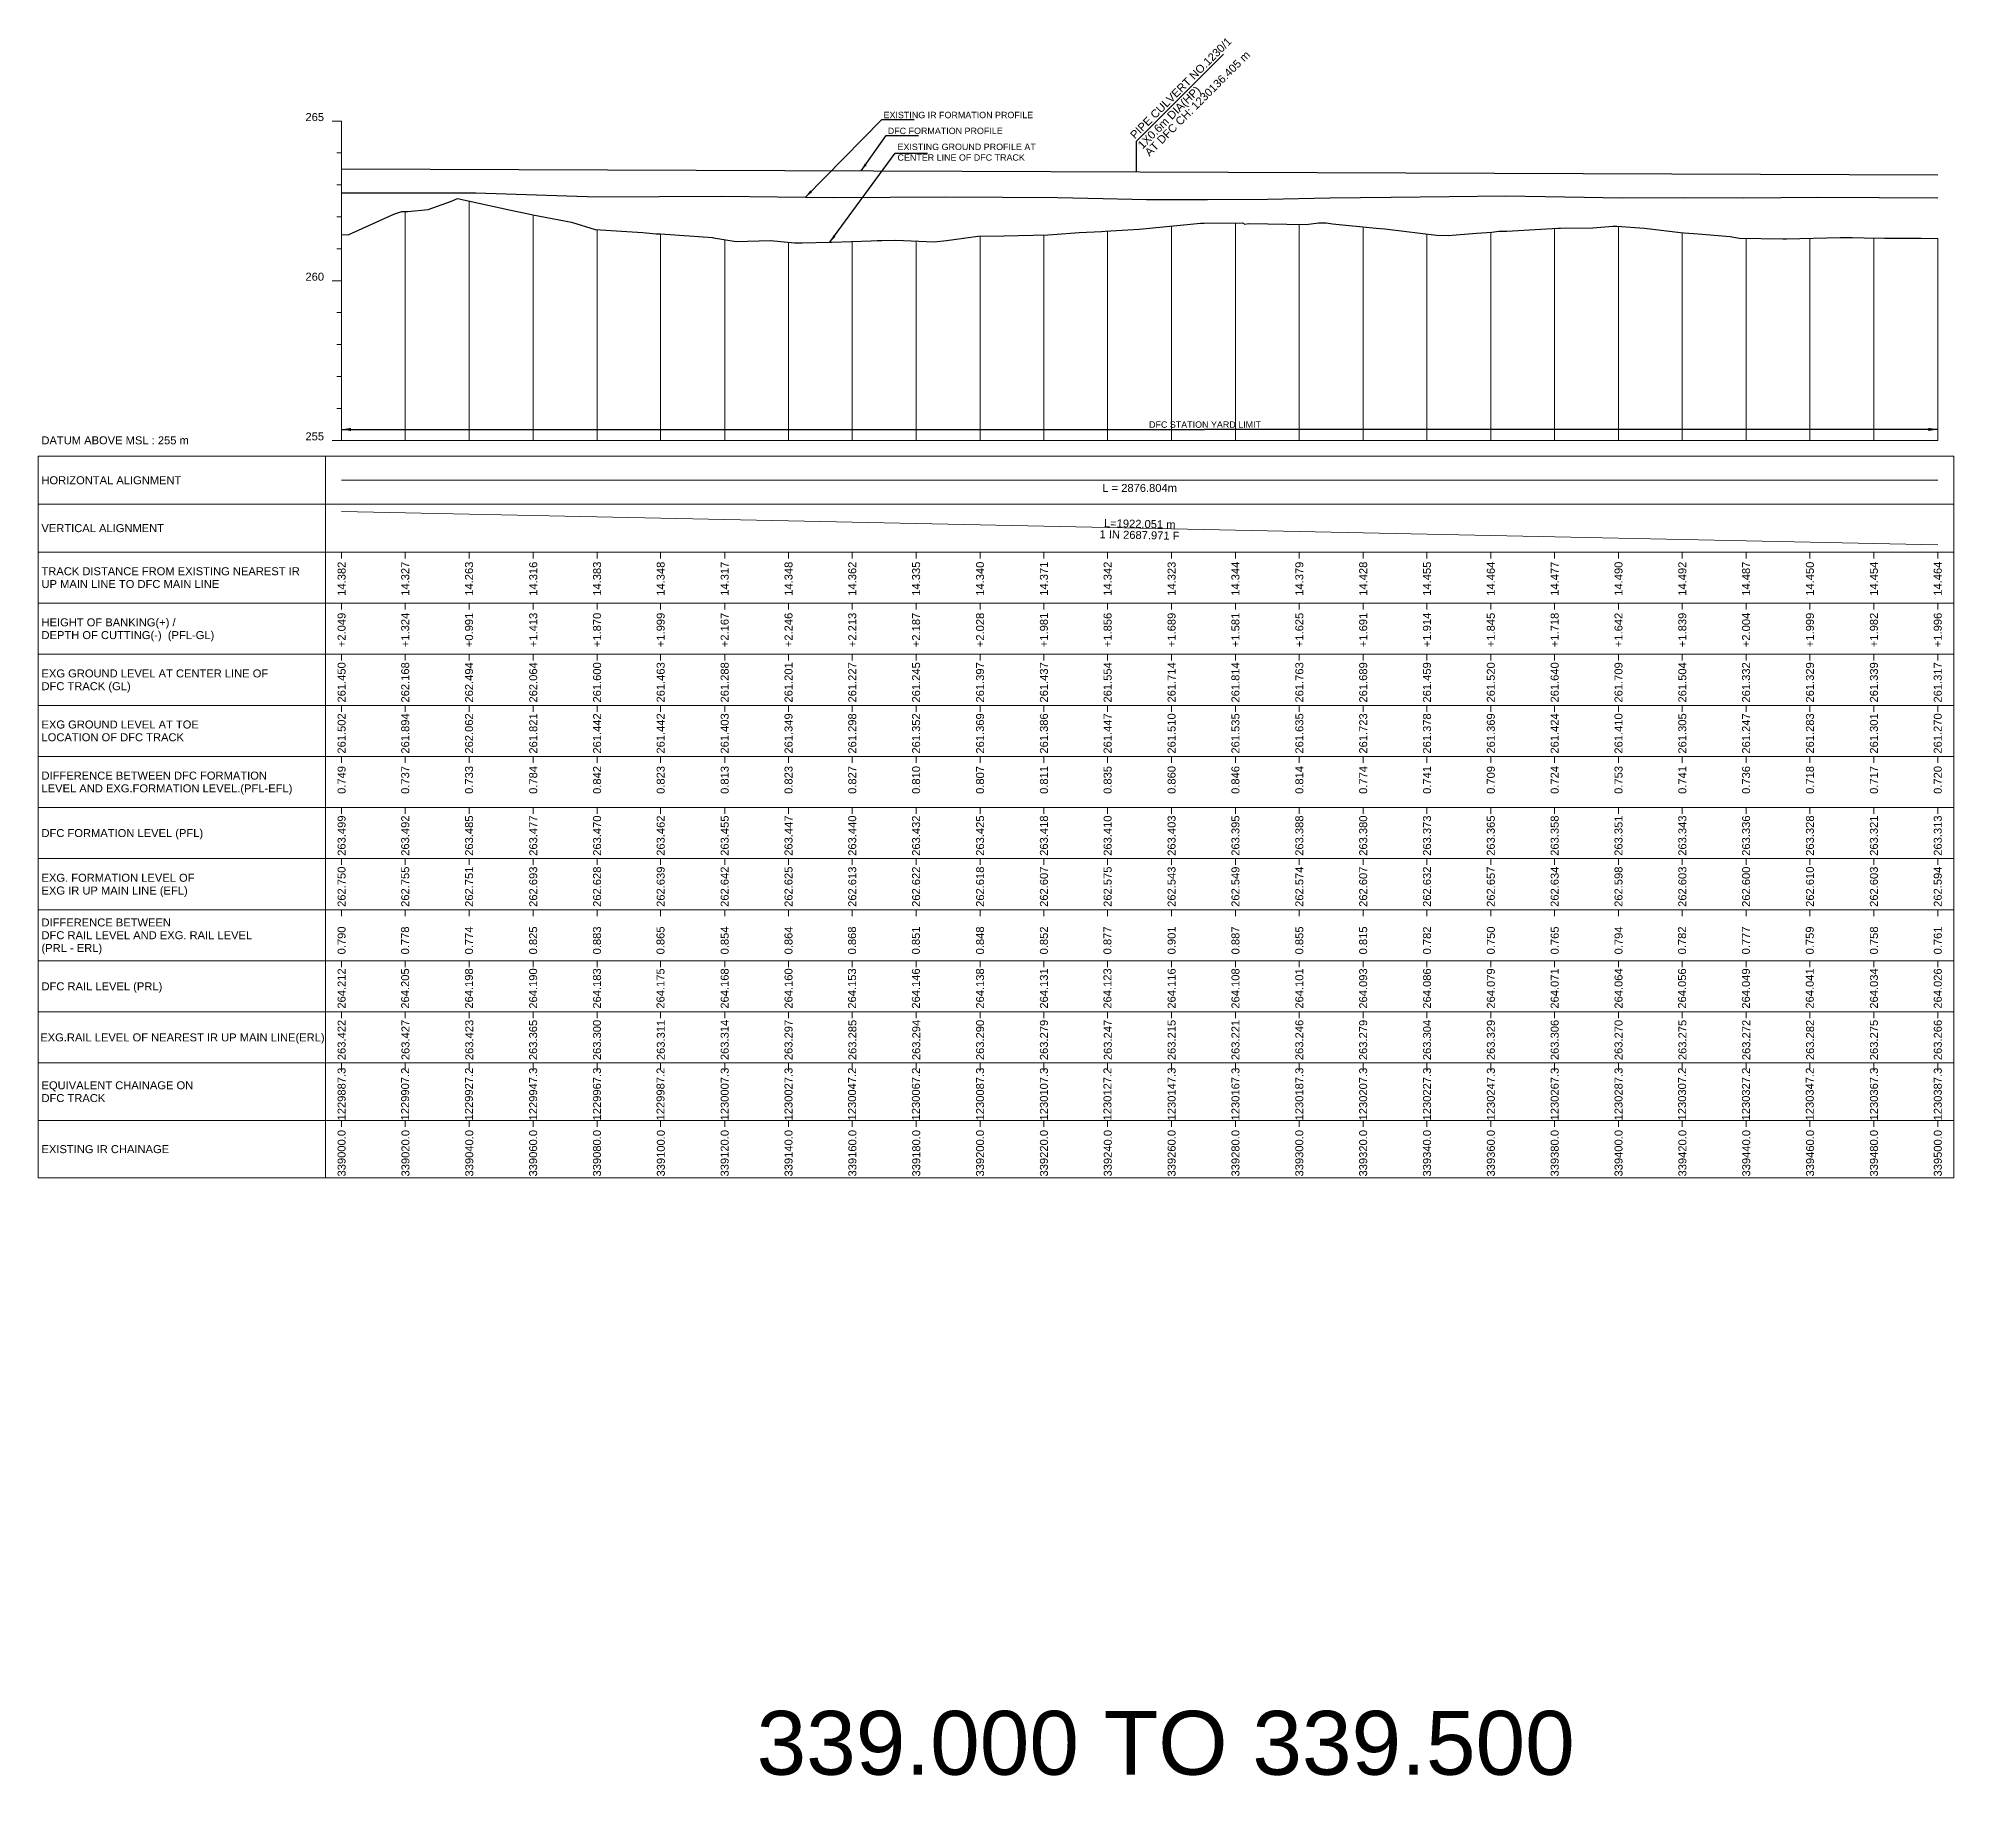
# Model space of a CAD drawing. Header units: metres. Extents: x 30905 to 43495, y -2428 to -1873.
# Drawn here: x 39905 to 40505, y -2428 to -1874 of the extents above; entities that cross this region are included whole.
import ezdxf
from ezdxf.enums import TextEntityAlignment as Align

# ---------------------------------------------------------------- set-up
doc = ezdxf.new("R2010")
doc.units = ezdxf.units.M
doc.header["$MEASUREMENT"] = 0
for name, color, linetype, lineweight in [('LS CUT FILL', 10, 'Continuous', 0), ('LS DATUM', 7, 'Continuous', 0), ('LS DATUM X', 7, 'Continuous', 0), ('LS DATUM Y', 7, 'Continuous', 0), ('LS DIFF. EXG.RL & PRO. RL', 10, 'Continuous', 0), ('LS DIFF. PFL & EFL', 10, 'Continuous', 0), ('LS EXG FL', 7, 'Continuous', 0), ('LS EXG GL', 7, 'Continuous', 0), ('LS EXG GL AT PRO TOE', 7, 'Continuous', 0), ('LS EXG IR CH', 7, 'Continuous', 0), ('LS EXG RL', 7, 'Continuous', 0), ('LS EXG. FL', 7, 'Continuous', 0), ('LS EXG. GL', 7, 'Continuous', 0), ('LS EXG. GL AT PRO. TOE', 7, 'Continuous', 0), ('LS EXG. IR CH', 7, 'Continuous', 0), ('LS EXG. RL', 7, 'Continuous', 0), ('LS FRAME', 7, 'Continuous', 0), ('LS HORIZONTAL ALIGNMENT', 10, 'Continuous', 0), ('LS PFL-EFL', 10, 'Continuous', 0), ('LS PRL-ERL', 10, 'Continuous', 0), ('LS PRO FL', 10, 'Continuous', 0), ('LS PRO. CUT & FILL', 10, 'Continuous', 0), ('LS PRO. DFCC CH', 10, 'Continuous', 0), ('LS PRO. FL', 10, 'Continuous', 0), ('LS PRO. RL', 10, 'Continuous', 0), ('LS PROFILE EXG FL', 7, 'Continuous', 25), ('LS PROFILE EXG GL', 7, 'Continuous', 30), ('LS PROFILE PRO FL', 1, 'Continuous', 30), ('LS TICKS', 7, 'Continuous', 0), ('LS TRACK CENTER', 10, 'Continuous', 0), ("LS TRACK CENTER's", 10, 'Continuous', 0), ('LS VERTICAL ALIGNMENT', 10, 'Continuous', 0), ('Profile Grid', 7, 'Continuous', 0)]:
    doc.layers.add(name, color=color, linetype=linetype, lineweight=lineweight)
for name, color, linetype in [('LS DRAIN CULVERT', 10, 'Continuous'), ('ref text', 3, 'Continuous'), ('STATION YARD LIMIT IN LS', 7, 'Continuous')]:
    doc.layers.add(name, color=color, linetype=linetype)
doc.styles.get("Standard").update_dxf_attribs({"font": 'arial.ttf'})
doc.styles.add('Style-Arial', font='arial.ttf')
doc.styles.add('StyleArial', font='arial.ttf')
doc.dimstyles.get("Standard").update_dxf_attribs({"dimtxt": 5, "dimasz": 0.18, "dimexe": 0.18, "dimexo": 0.0625, "dimgap": 0.09, "dimtad": 0, "dimtih": 1, "dimtoh": 1, "dimdec": 4, "dimzin": 0, "dimdsep": 46, "dimtxsty": 'Standard', "dimcen": 0.09, "dimadec": 0, "dimazin": 0, "dimtfac": 1, "dimtdec": 4, "dimtofl": 0, "dimtmove": 0, "dimatfit": 3, "dimfxl": 1, "dimtolj": 1, "dimtzin": 0, "dimarcsym": 0})

msp = doc.modelspace()

# ---------------------------------------------------------------- linework, layer by layer
at = {"layer": 'LS DATUM X', "color": 7, "linetype": 'Continuous', "lineweight": 0}
msp.add_line((40000, -2000), (40499.99, -2000), dxfattribs=at)
at = {"layer": 'LS DATUM Y', "color": 7, "linetype": 'Continuous', "lineweight": 0}
for p, q in [((39997, -1900), (40000, -1900)), ((39997, -1900), (40000, -1900)), ((40000, -2000), (40000, -1900)), ((39998.5, -1910), (40000, -1910)), ((39998.5, -1920), (40000, -1920)), ((39998.5, -1930), (40000, -1930)), ((39998.5, -1940), (40000, -1940)), ((39997, -1950), (40000, -1950)), ((39998.5, -1960), (40000, -1960)), ((39998.5, -1970), (40000, -1970)), ((39998.5, -1980), (40000, -1980)), ((39998.5, -1990), (40000, -1990)), ((39997, -2000), (40000, -2000))]:
    msp.add_line(p, q, dxfattribs=at)
at = {"layer": 'LS DRAIN CULVERT'}
msp.add_lwpolyline([(40276.24, -1879.04), (40248.91, -1906.37), (40248.95, -1915.93)], dxfattribs=at)
at = {"layer": 'LS FRAME'}
for points in [[(39995, -2231), (39905, -2231), (39905, -2005)], [(39905, -2005), (39995, -2005)], [(39995, -2020), (39905, -2020)], [(39995, -2035), (39905, -2035)], [(39995, -2051), (39905, -2051)], [(39905, -2051), (39995, -2051)], [(39995, -2067), (39905, -2067)], [(39905, -2067), (39995, -2067)], [(39995, -2083), (39905, -2083)], [(39905, -2083), (39995, -2083)], [(39995, -2099), (39905, -2099)], [(39995, -2115), (39905, -2115)], [(39905, -2115), (39995, -2115)], [(39995, -2131), (39905, -2131)], [(39905, -2131), (39995, -2131)], [(39995, -2147), (39905, -2147)], [(39905, -2147), (39995, -2147)], [(39995, -2163), (39905, -2163)], [(39905, -2163), (39995, -2163)], [(39995, -2179), (39905, -2179)], [(39995, -2195), (39905, -2195)], [(39995, -2213), (39905, -2213)]]:
    msp.add_lwpolyline(points, dxfattribs=at)
at = {"layer": 'LS FRAME', "color": 7, "linetype": 'Continuous', "lineweight": 0, "flags": 128}
for points in [[(39995, -2020), (40504.99, -2020), (40504.99, -2005), (39995, -2005), (39995, -2020)], [(39995, -2035), (40504.99, -2035), (40504.99, -2020), (39995, -2020), (39995, -2035)], [(39995, -2051), (40504.99, -2051), (40504.99, -2035), (39995, -2035), (39995, -2051)], [(39995, -2067), (40504.99, -2067), (40504.99, -2051), (39995, -2051), (39995, -2067)], [(39995, -2083), (40504.99, -2083), (40504.99, -2067), (39995, -2067), (39995, -2083)], [(39995, -2099), (40504.99, -2099), (40504.99, -2083), (39995, -2083), (39995, -2099)], [(39995, -2115), (40504.99, -2115), (40504.99, -2099), (39995, -2099), (39995, -2115)], [(39995, -2131), (40504.99, -2131), (40504.99, -2115), (39995, -2115), (39995, -2131)], [(39995, -2147), (40504.99, -2147), (40504.99, -2131), (39995, -2131), (39995, -2147)], [(39995, -2163), (40504.99, -2163), (40504.99, -2147), (39995, -2147), (39995, -2163)], [(39995, -2179), (40504.99, -2179), (40504.99, -2163), (39995, -2163), (39995, -2179)], [(39995, -2195), (40504.99, -2195), (40504.99, -2179), (39995, -2179), (39995, -2195)], [(39995, -2213), (40504.99, -2213), (40504.99, -2195), (39995, -2195), (39995, -2213)], [(39995, -2231), (40504.99, -2231), (40504.99, -2213), (39995, -2213), (39995, -2231)]]:
    msp.add_lwpolyline(points, close=True, dxfattribs=at)
at = {"layer": 'LS FRAME', "color": 7, "linetype": 'Continuous', "lineweight": 0}
msp.add_3dface([(39995, -2099), (39915, -2099), (39915, -2099)], dxfattribs=at)
at = {"layer": 'LS HORIZONTAL ALIGNMENT', "lineweight": 0, "flags": 128}
msp.add_lwpolyline([(40000, -2012.5), (40499.99, -2012.5)], dxfattribs=at)
at = {"layer": 'LS PROFILE EXG FL'}
msp.add_lwpolyline([(40000, -1922.5), (40001.89, -1922.52), (40021.96, -1922.44), (40042.08, -1922.49), (40061.07, -1923.1), (40080.09, -1923.72), (40099.53, -1923.61), (40118.94, -1923.57), (40136.58, -1923.71), (40154.06, -1923.91), (40171.79, -1923.79), (40189.16, -1923.76), (40207.13, -1923.86), (40224.3, -1923.95), (40238.58, -1924.21), (40252.16, -1924.59), (40271.21, -1924.53), (40290.09, -1924.47), (40309.52, -1924.06), (40328.79, -1923.82), (40346.93, -1923.59), (40364.55, -1923.37), (40383.13, -1923.71), (40401.23, -1924.04), (40420.37, -1923.97), (40439.01, -1924), (40450.85, -1923.94), (40462.46, -1923.88), (40481.6, -1923.97), (40500, -1924.06)], dxfattribs=at)
at = {"layer": 'LS PROFILE EXG GL', "flags": 128}
msp.add_lwpolyline([(40000, -1935.5), (40002.07, -1935.62), (40016.41, -1929.21), (40018.88, -1928.28), (40020.74, -1928.35), (40027.14, -1927.68), (40027.14, -1927.68), (40034.46, -1925.07), (40036.29, -1924.25), (40053.02, -1927.95), (40058.6, -1929.06), (40059.94, -1929.34), (40072.03, -1931.67), (40079.43, -1933.96), (40094.33, -1934.9), (40098.56, -1935.35), (40099.93, -1935.37), (40116.34, -1936.52), (40116.44, -1936.53), (40116.54, -1936.53), (40123.63, -1937.74), (40134.36, -1937.42), (40141.86, -1938.18), (40144.32, -1938.14), (40152.94, -1937.97), (40153.52, -1937.95), (40165.84, -1937.53), (40167.79, -1937.45), (40169.2, -1937.4), (40173.59, -1937.27), (40185.67, -1937.81), (40189.51, -1937.41), (40199.43, -1936.04), (40207.49, -1935.94), (40221.26, -1935.6), (40222.78, -1935.51), (40231, -1934.94), (40238.01, -1934.56), (40239.22, -1934.51), (40249.83, -1933.81), (40265.89, -1932.32), (40269, -1932), (40270.21, -1931.99), (40282.26, -1931.83), (40282.95, -1932.25), (40284.11, -1932.11), (40302.18, -1932.41), (40305.98, -1931.86), (40308.43, -1931.83), (40310.39, -1932.18), (40324.07, -1933.51), (40326.82, -1933.75), (40326.82, -1933.75), (40327.63, -1933.9), (40343, -1935.78), (40346.64, -1935.82), (40355.51, -1935.1), (40360.34, -1934.78), (40362.48, -1934.52), (40365.03, -1934.47), (40381.02, -1933.54), (40381.84, -1933.53), (40391.99, -1933.41), (40391.99, -1933.41), (40398.26, -1932.96), (40399.47, -1932.87), (40408.18, -1933.54), (40419.39, -1934.94), (40420.58, -1934.98), (40424.96, -1935.37), (40434.99, -1936.14), (40437.78, -1936.63), (40451.5, -1936.91), (40451.94, -1936.91), (40452.64, -1936.91), (40469.45, -1936.46), (40473.26, -1936.45), (40476.98, -1936.54), (40483.3, -1936.7), (40494.76, -1936.64), (40499.99, -1936.83)], dxfattribs=at)
at = {"layer": 'LS PROFILE PRO FL'}
msp.add_line((40000, -1915.01), (40499.99, -1916.87), dxfattribs=at)
at = {"layer": 'LS TICKS', "color": 7, "linetype": 'Continuous', "lineweight": 0, "flags": 128}
for points in [[(40000, -2037), (40000, -2035)], [(40019.93, -2037), (40019.93, -2035)], [(40039.93, -2037), (40039.93, -2035)], [(40060.03, -2037), (40060.03, -2035)], [(40080.03, -2037), (40080.03, -2035)], [(40099.95, -2037), (40099.95, -2035)], [(40120, -2037), (40120, -2035)], [(40140, -2037), (40140, -2035)], [(40159.96, -2037), (40159.96, -2035)], [(40179.96, -2037), (40179.96, -2035)], [(40200, -2037), (40200, -2035)], [(40220, -2037), (40220, -2035)], [(40239.95, -2037), (40239.95, -2035)], [(40259.99, -2037), (40259.99, -2035)], [(40279.99, -2037), (40279.99, -2035)], [(40300.01, -2037), (40300.01, -2035)], [(40320.01, -2037), (40320.01, -2035)], [(40339.99, -2037), (40339.99, -2035)], [(40359.99, -2037), (40359.99, -2035)], [(40379.99, -2037), (40379.99, -2035)], [(40399.99, -2037), (40399.99, -2035)], [(40419.98, -2037), (40419.98, -2035)], [(40439.95, -2037), (40439.95, -2035)], [(40459.95, -2037), (40459.95, -2035)], [(40479.99, -2037), (40479.99, -2035)], [(40499.99, -2037), (40499.99, -2035)], [(40000, -2053), (40000, -2051)], [(40019.93, -2053), (40019.93, -2051)], [(40039.93, -2053), (40039.93, -2051)], [(40060.03, -2053), (40060.03, -2051)], [(40080.03, -2053), (40080.03, -2051)], [(40099.95, -2053), (40099.95, -2051)], [(40120, -2053), (40120, -2051)], [(40140, -2053), (40140, -2051)], [(40159.96, -2053), (40159.96, -2051)], [(40179.96, -2053), (40179.96, -2051)], [(40200, -2053), (40200, -2051)], [(40220, -2053), (40220, -2051)], [(40239.95, -2053), (40239.95, -2051)], [(40259.99, -2053), (40259.99, -2051)], [(40279.99, -2053), (40279.99, -2051)], [(40300.01, -2053), (40300.01, -2051)], [(40320.01, -2053), (40320.01, -2051)], [(40339.99, -2053), (40339.99, -2051)], [(40359.99, -2053), (40359.99, -2051)], [(40379.99, -2053), (40379.99, -2051)], [(40399.99, -2053), (40399.99, -2051)], [(40419.98, -2053), (40419.98, -2051)], [(40439.95, -2053), (40439.95, -2051)], [(40459.95, -2053), (40459.95, -2051)], [(40479.99, -2053), (40479.99, -2051)], [(40499.99, -2053), (40499.99, -2051)], [(40000, -2069), (40000, -2067)], [(40019.93, -2069), (40019.93, -2067)], [(40039.93, -2069), (40039.93, -2067)], [(40060.03, -2069), (40060.03, -2067)], [(40080.03, -2069), (40080.03, -2067)], [(40099.95, -2069), (40099.95, -2067)], [(40120, -2069), (40120, -2067)], [(40140, -2069), (40140, -2067)], [(40159.96, -2069), (40159.96, -2067)], [(40179.96, -2069), (40179.96, -2067)], [(40200, -2069), (40200, -2067)], [(40220, -2069), (40220, -2067)], [(40239.95, -2069), (40239.95, -2067)], [(40259.99, -2069), (40259.99, -2067)], [(40279.99, -2069), (40279.99, -2067)], [(40300.01, -2069), (40300.01, -2067)], [(40320.01, -2069), (40320.01, -2067)], [(40339.99, -2069), (40339.99, -2067)], [(40359.99, -2069), (40359.99, -2067)], [(40379.99, -2069), (40379.99, -2067)], [(40399.99, -2069), (40399.99, -2067)], [(40419.98, -2069), (40419.98, -2067)], [(40439.95, -2069), (40439.95, -2067)], [(40459.95, -2069), (40459.95, -2067)], [(40479.99, -2069), (40479.99, -2067)], [(40499.99, -2069), (40499.99, -2067)], [(40000, -2085), (40000, -2083)], [(40019.93, -2085), (40019.93, -2083)], [(40039.93, -2085), (40039.93, -2083)], [(40060.03, -2085), (40060.03, -2083)], [(40080.03, -2085), (40080.03, -2083)], [(40099.95, -2085), (40099.95, -2083)], [(40120, -2085), (40120, -2083)], [(40140, -2085), (40140, -2083)], [(40159.96, -2085), (40159.96, -2083)], [(40179.96, -2085), (40179.96, -2083)], [(40200, -2085), (40200, -2083)], [(40220, -2085), (40220, -2083)], [(40239.95, -2085), (40239.95, -2083)], [(40259.99, -2085), (40259.99, -2083)], [(40279.99, -2085), (40279.99, -2083)], [(40300.01, -2085), (40300.01, -2083)], [(40320.01, -2085), (40320.01, -2083)], [(40339.99, -2085), (40339.99, -2083)], [(40359.99, -2085), (40359.99, -2083)], [(40379.99, -2085), (40379.99, -2083)], [(40399.99, -2085), (40399.99, -2083)], [(40419.98, -2085), (40419.98, -2083)], [(40439.95, -2085), (40439.95, -2083)], [(40459.95, -2085), (40459.95, -2083)], [(40479.99, -2085), (40479.99, -2083)], [(40499.99, -2085), (40499.99, -2083)], [(40000, -2101), (40000, -2099)], [(40019.93, -2101), (40019.93, -2099)], [(40039.93, -2101), (40039.93, -2099)], [(40060.03, -2101), (40060.03, -2099)], [(40080.03, -2101), (40080.03, -2099)], [(40099.95, -2101), (40099.95, -2099)], [(40120, -2101), (40120, -2099)], [(40140, -2101), (40140, -2099)], [(40159.96, -2101), (40159.96, -2099)], [(40179.96, -2101), (40179.96, -2099)], [(40200, -2101), (40200, -2099)], [(40220, -2101), (40220, -2099)], [(40239.95, -2101), (40239.95, -2099)], [(40259.99, -2101), (40259.99, -2099)], [(40279.99, -2101), (40279.99, -2099)], [(40300.01, -2101), (40300.01, -2099)], [(40320.01, -2101), (40320.01, -2099)], [(40339.99, -2101), (40339.99, -2099)], [(40359.99, -2101), (40359.99, -2099)], [(40379.99, -2101), (40379.99, -2099)], [(40399.99, -2101), (40399.99, -2099)], [(40419.98, -2101), (40419.98, -2099)], [(40439.95, -2101), (40439.95, -2099)], [(40459.95, -2101), (40459.95, -2099)], [(40479.99, -2101), (40479.99, -2099)], [(40499.99, -2101), (40499.99, -2099)], [(40000, -2117), (40000, -2115)], [(40019.93, -2117), (40019.93, -2115)], [(40039.93, -2117), (40039.93, -2115)], [(40060.03, -2117), (40060.03, -2115)], [(40080.03, -2117), (40080.03, -2115)], [(40099.95, -2117), (40099.95, -2115)], [(40120, -2117), (40120, -2115)], [(40140, -2117), (40140, -2115)], [(40159.96, -2117), (40159.96, -2115)], [(40179.96, -2117), (40179.96, -2115)], [(40200, -2117), (40200, -2115)], [(40220, -2117), (40220, -2115)], [(40239.95, -2117), (40239.95, -2115)], [(40259.99, -2117), (40259.99, -2115)], [(40279.99, -2117), (40279.99, -2115)], [(40300.01, -2117), (40300.01, -2115)], [(40320.01, -2117), (40320.01, -2115)], [(40339.99, -2117), (40339.99, -2115)], [(40359.99, -2117), (40359.99, -2115)], [(40379.99, -2117), (40379.99, -2115)], [(40399.99, -2117), (40399.99, -2115)], [(40419.98, -2117), (40419.98, -2115)], [(40439.95, -2117), (40439.95, -2115)], [(40459.95, -2117), (40459.95, -2115)], [(40479.99, -2117), (40479.99, -2115)], [(40499.99, -2117), (40499.99, -2115)], [(40000, -2133), (40000, -2131)], [(40019.93, -2133), (40019.93, -2131)], [(40039.93, -2133), (40039.93, -2131)], [(40060.03, -2133), (40060.03, -2131)], [(40080.03, -2133), (40080.03, -2131)], [(40099.95, -2133), (40099.95, -2131)], [(40120, -2133), (40120, -2131)], [(40140, -2133), (40140, -2131)], [(40159.96, -2133), (40159.96, -2131)], [(40179.96, -2133), (40179.96, -2131)], [(40200, -2133), (40200, -2131)], [(40220, -2133), (40220, -2131)], [(40239.95, -2133), (40239.95, -2131)], [(40259.99, -2133), (40259.99, -2131)], [(40279.99, -2133), (40279.99, -2131)], [(40300.01, -2133), (40300.01, -2131)], [(40320.01, -2133), (40320.01, -2131)], [(40339.99, -2133), (40339.99, -2131)], [(40359.99, -2133), (40359.99, -2131)], [(40379.99, -2133), (40379.99, -2131)], [(40399.99, -2133), (40399.99, -2131)], [(40419.98, -2133), (40419.98, -2131)], [(40439.95, -2133), (40439.95, -2131)], [(40459.95, -2133), (40459.95, -2131)], [(40479.99, -2133), (40479.99, -2131)], [(40499.99, -2133), (40499.99, -2131)], [(40000, -2149), (40000, -2147)], [(40019.93, -2149), (40019.93, -2147)], [(40039.93, -2149), (40039.93, -2147)], [(40060.03, -2149), (40060.03, -2147)], [(40080.03, -2149), (40080.03, -2147)], [(40099.95, -2149), (40099.95, -2147)], [(40120, -2149), (40120, -2147)], [(40140, -2149), (40140, -2147)], [(40159.96, -2149), (40159.96, -2147)], [(40179.96, -2149), (40179.96, -2147)], [(40200, -2149), (40200, -2147)], [(40220, -2149), (40220, -2147)], [(40239.95, -2149), (40239.95, -2147)], [(40259.99, -2149), (40259.99, -2147)], [(40279.99, -2149), (40279.99, -2147)], [(40300.01, -2149), (40300.01, -2147)], [(40320.01, -2149), (40320.01, -2147)], [(40339.99, -2149), (40339.99, -2147)], [(40359.99, -2149), (40359.99, -2147)], [(40379.99, -2149), (40379.99, -2147)], [(40399.99, -2149), (40399.99, -2147)], [(40419.98, -2149), (40419.98, -2147)], [(40439.95, -2149), (40439.95, -2147)], [(40459.95, -2149), (40459.95, -2147)], [(40479.99, -2149), (40479.99, -2147)], [(40499.99, -2149), (40499.99, -2147)], [(40000, -2165), (40000, -2163)], [(40019.93, -2165), (40019.93, -2163)], [(40039.93, -2165), (40039.93, -2163)], [(40060.03, -2165), (40060.03, -2163)], [(40080.03, -2165), (40080.03, -2163)], [(40099.95, -2165), (40099.95, -2163)], [(40120, -2165), (40120, -2163)], [(40140, -2165), (40140, -2163)], [(40159.96, -2165), (40159.96, -2163)], [(40179.96, -2165), (40179.96, -2163)], [(40200, -2165), (40200, -2163)], [(40220, -2165), (40220, -2163)], [(40239.95, -2165), (40239.95, -2163)], [(40259.99, -2165), (40259.99, -2163)], [(40279.99, -2165), (40279.99, -2163)], [(40300.01, -2165), (40300.01, -2163)], [(40320.01, -2165), (40320.01, -2163)], [(40339.99, -2165), (40339.99, -2163)], [(40359.99, -2165), (40359.99, -2163)], [(40379.99, -2165), (40379.99, -2163)], [(40399.99, -2165), (40399.99, -2163)], [(40419.98, -2165), (40419.98, -2163)], [(40439.95, -2165), (40439.95, -2163)], [(40459.95, -2165), (40459.95, -2163)], [(40479.99, -2165), (40479.99, -2163)], [(40499.99, -2165), (40499.99, -2163)], [(40000, -2181), (40000, -2179)], [(40019.93, -2181), (40019.93, -2179)], [(40039.93, -2181), (40039.93, -2179)], [(40060.03, -2181), (40060.03, -2179)], [(40080.03, -2181), (40080.03, -2179)], [(40099.95, -2181), (40099.95, -2179)], [(40120, -2181), (40120, -2179)], [(40140, -2181), (40140, -2179)], [(40159.96, -2181), (40159.96, -2179)], [(40179.96, -2181), (40179.96, -2179)], [(40200, -2181), (40200, -2179)], [(40220, -2181), (40220, -2179)], [(40239.95, -2181), (40239.95, -2179)], [(40259.99, -2181), (40259.99, -2179)], [(40279.99, -2181), (40279.99, -2179)], [(40300.01, -2181), (40300.01, -2179)], [(40320.01, -2181), (40320.01, -2179)], [(40339.99, -2181), (40339.99, -2179)], [(40359.99, -2181), (40359.99, -2179)], [(40379.99, -2181), (40379.99, -2179)], [(40399.99, -2181), (40399.99, -2179)], [(40419.98, -2181), (40419.98, -2179)], [(40439.95, -2181), (40439.95, -2179)], [(40459.95, -2181), (40459.95, -2179)], [(40479.99, -2181), (40479.99, -2179)], [(40499.99, -2181), (40499.99, -2179)], [(40000, -2197), (40000, -2195)], [(40019.93, -2197), (40019.93, -2195)], [(40039.93, -2197), (40039.93, -2195)], [(40060.03, -2197), (40060.03, -2195)], [(40080.03, -2197), (40080.03, -2195)], [(40099.95, -2197), (40099.95, -2195)], [(40120, -2197), (40120, -2195)], [(40140, -2197), (40140, -2195)], [(40159.96, -2197), (40159.96, -2195)], [(40179.96, -2197), (40179.96, -2195)], [(40200, -2197), (40200, -2195)], [(40220, -2197), (40220, -2195)], [(40239.95, -2197), (40239.95, -2195)], [(40259.99, -2197), (40259.99, -2195)], [(40279.99, -2197), (40279.99, -2195)], [(40300.01, -2197), (40300.01, -2195)], [(40320.01, -2197), (40320.01, -2195)], [(40339.99, -2197), (40339.99, -2195)], [(40359.99, -2197), (40359.99, -2195)], [(40379.99, -2197), (40379.99, -2195)], [(40399.99, -2197), (40399.99, -2195)], [(40419.98, -2197), (40419.98, -2195)], [(40439.95, -2197), (40439.95, -2195)], [(40459.95, -2197), (40459.95, -2195)], [(40479.99, -2197), (40479.99, -2195)], [(40499.99, -2197), (40499.99, -2195)], [(40000, -2215), (40000, -2213)], [(40019.93, -2215), (40019.93, -2213)], [(40039.93, -2215), (40039.93, -2213)], [(40060.03, -2215), (40060.03, -2213)], [(40080.03, -2215), (40080.03, -2213)], [(40099.95, -2215), (40099.95, -2213)], [(40120, -2215), (40120, -2213)], [(40140, -2215), (40140, -2213)], [(40159.96, -2215), (40159.96, -2213)], [(40179.96, -2215), (40179.96, -2213)], [(40200, -2215), (40200, -2213)], [(40220, -2215), (40220, -2213)], [(40239.95, -2215), (40239.95, -2213)], [(40259.99, -2215), (40259.99, -2213)], [(40279.99, -2215), (40279.99, -2213)], [(40300.01, -2215), (40300.01, -2213)], [(40320.01, -2215), (40320.01, -2213)], [(40339.99, -2215), (40339.99, -2213)], [(40359.99, -2215), (40359.99, -2213)], [(40379.99, -2215), (40379.99, -2213)], [(40399.99, -2215), (40399.99, -2213)], [(40419.98, -2215), (40419.98, -2213)], [(40439.95, -2215), (40439.95, -2213)], [(40459.95, -2215), (40459.95, -2213)], [(40479.99, -2215), (40479.99, -2213)], [(40499.99, -2215), (40499.99, -2213)]]:
    msp.add_lwpolyline(points, dxfattribs=at)
at = {"layer": 'LS VERTICAL ALIGNMENT', "linetype": 'Continuous', "lineweight": 0, "flags": 128}
msp.add_lwpolyline([(40000, -2022.25), (40499.99, -2032.75)], dxfattribs=at)
at = {"layer": 'Profile Grid', "linetype": 'Continuous', "lineweight": 0, "flags": 128}
for points in [[(40039.93, -2000), (40039.93, -1925.06)], [(40019.93, -2000), (40019.93, -1928.32)], [(40060.03, -2000), (40060.03, -1929.36)], [(40279.99, -2000), (40279.99, -1931.86)], [(40000, -2000), (40000, -1935.5)], [(40080.03, -2000), (40080.03, -1934)], [(40099.95, -2000), (40099.95, -1935.37)], [(40120, -2000), (40120, -1937.12)], [(40159.96, -2000), (40159.96, -1937.73)], [(40179.96, -2000), (40179.96, -1937.55)], [(40200, -2000), (40200, -1936.03)], [(40220, -2000), (40220, -1935.63)], [(40239.95, -2000), (40239.95, -1934.46)], [(40259.99, -2000), (40259.99, -1932.86)], [(40300.01, -2000), (40300.01, -1932.37)], [(40320.01, -2000), (40320.01, -1933.11)], [(40339.99, -2000), (40339.99, -1935.41)], [(40359.99, -2000), (40359.99, -1934.8)], [(40379.99, -2000), (40379.99, -1933.6)], [(40399.99, -2000), (40399.99, -1932.91)], [(40419.98, -2000), (40419.98, -1934.96)], [(40439.95, -2000), (40439.95, -1936.68)], [(40459.95, -2000), (40459.95, -1936.71)], [(40479.99, -2000), (40479.99, -1936.61)], [(40499.99, -2000), (40499.99, -1936.83)], [(40140, -2000), (40140, -1937.99)]]:
    msp.add_lwpolyline(points, dxfattribs=at)

# ---------------------------------------------------------------- texts
at = {"layer": 'LS CUT FILL', "lineweight": 0, "style": 'Style-Arial'}
for s, p in [('+2.049', (40000, -2054)), ('+1.324', (40019.93, -2054)), ('+0.991', (40039.93, -2054)), ('+1.413', (40060.03, -2054)), ('+1.870', (40080.03, -2054)), ('+1.999', (40099.95, -2054)), ('+2.167', (40120, -2054)), ('+2.246', (40140, -2054)), ('+2.213', (40159.96, -2054)), ('+2.187', (40179.96, -2054)), ('+2.028', (40200, -2054)), ('+1.981', (40220, -2054)), ('+1.856', (40239.95, -2054)), ('+1.689', (40259.99, -2054)), ('+1.581', (40279.99, -2054)), ('+1.625', (40300.01, -2054)), ('+1.691', (40320.01, -2054)), ('+1.914', (40339.99, -2054)), ('+1.845', (40359.99, -2054)), ('+1.718', (40379.99, -2054)), ('+1.642', (40399.99, -2054)), ('+1.839', (40419.98, -2054)), ('+2.004', (40439.95, -2054)), ('+1.999', (40459.95, -2054)), ('+1.982', (40479.99, -2054)), ('+1.996', (40499.99, -2054))]:
    msp.add_text(s, height=2.5, rotation=90, dxfattribs=at).set_placement(p, align=Align.MIDDLE_RIGHT)
at = {"layer": 'LS DATUM', "color": 7, "style": 'StyleArial'}
msp.add_text('DATUM ABOVE MSL : 255 m', height=2.5, rotation=0.00003, dxfattribs=at).set_placement((39905.97, -2000), align=Align.MIDDLE_LEFT)
at = {"layer": 'LS DATUM Y', "color": 7, "lineweight": 0, "style": 'Style-Arial'}
for s, p in [('265', (39994.5, -1900)), ('265', (39994.5, -1900)), ('260', (39994.5, -1950)), ('255', (39994.5, -2000))]:
    msp.add_text(s, height=2.5, dxfattribs=at).set_placement(p, align=Align.RIGHT)
at = {"layer": 'LS DIFF. EXG.RL & PRO. RL', "color": 10, "style": 'StyleArial'}
for s, p in [('DIFFERENCE BETWEEN ', (39906, -2151)), ('DFC RAIL LEVEL AND EXG. RAIL LEVEL ', (39906, -2155)), ('(PRL - ERL)', (39906, -2159))]:
    msp.add_text(s, height=2.5, rotation=0.00003, dxfattribs=at).set_placement(p, align=Align.MIDDLE_LEFT)
at = {"layer": 'LS DIFF. PFL & EFL', "color": 10, "style": 'StyleArial'}
for s, p in [('DIFFERENCE BETWEEN DFC FORMATION ', (39906, -2105)), ('LEVEL AND EXG.FORMATION LEVEL.(PFL-EFL)', (39906, -2109))]:
    msp.add_text(s, height=2.5, rotation=0.00003, dxfattribs=at).set_placement(p, align=Align.MIDDLE_LEFT)
at = {"layer": 'LS DRAIN CULVERT'}
for s, p in [('PIPE CULVERT NO.1230/1', (40248.53, -1905.76)), ('AT DFC CH: 1230136.405 m', (40253.08, -1911.2)), ('1X0.6m DIA(HP)', (40250.88, -1908.91))]:
    msp.add_text(s, height=2.5, rotation=44.95988, dxfattribs=at).set_placement(p)
at = {"layer": 'LS EXG FL', "style": 'StyleArial'}
for s, p in [('EXG. FORMATION LEVEL OF', (39906, -2137)), ('EXG IR UP MAIN LINE (EFL)', (39906, -2141))]:
    msp.add_text(s, height=2.5, rotation=0.00003, dxfattribs=at).set_placement(p, align=Align.MIDDLE_LEFT)
at = {"layer": 'LS EXG GL', "lineweight": 0, "style": 'Style-Arial'}
for s, p in [('261.450', (40000, -2069.5)), ('262.168', (40019.93, -2069.5)), ('262.494', (40039.93, -2069.5)), ('262.064', (40060.03, -2069.5)), ('261.600', (40080.03, -2069.5)), ('261.463', (40099.95, -2069.5)), ('261.288', (40120, -2069.5)), ('261.201', (40140, -2069.5)), ('261.227', (40159.96, -2069.5)), ('261.245', (40179.96, -2069.5)), ('261.397', (40200, -2069.5)), ('261.437', (40220, -2069.5)), ('261.554', (40239.95, -2069.5)), ('261.714', (40259.99, -2069.5)), ('261.814', (40279.99, -2069.5)), ('261.763', (40300.01, -2069.5)), ('261.689', (40320.01, -2069.5)), ('261.459', (40339.99, -2069.5)), ('261.520', (40359.99, -2069.5)), ('261.640', (40379.99, -2069.5)), ('261.709', (40399.99, -2069.5)), ('261.504', (40419.98, -2069.5)), ('261.332', (40439.95, -2069.5)), ('261.329', (40459.95, -2069.5)), ('261.339', (40479.99, -2069.5)), ('261.317', (40499.99, -2069.5))]:
    msp.add_text(s, height=2.5, rotation=90, dxfattribs=at).set_placement(p, align=Align.MIDDLE_RIGHT)
at = {"layer": 'LS EXG GL AT PRO TOE', "color": 7, "style": 'StyleArial'}
for s, p in [('EXG GROUND LEVEL AT TOE', (39906, -2089)), ('LOCATION OF DFC TRACK', (39906, -2093))]:
    msp.add_text(s, height=2.5, rotation=0.00003, dxfattribs=at).set_placement(p, align=Align.MIDDLE_LEFT)
at = {"layer": 'LS EXG IR CH', "style": 'Style-Arial'}
for s, p in [('339000.0', (40000, -2216)), ('339020.0', (40020, -2216)), ('339040.0', (40040, -2216)), ('339060.0', (40060, -2216)), ('339080.0', (40080, -2216)), ('339100.0', (40100, -2216)), ('339120.0', (40120, -2216)), ('339140.0', (40140, -2216)), ('339160.0', (40160, -2216)), ('339180.0', (40180, -2216)), ('339200.0', (40200, -2216)), ('339220.0', (40220, -2216)), ('339240.0', (40240, -2216)), ('339260.0', (40260, -2216)), ('339280.0', (40280, -2216)), ('339300.0', (40300, -2216)), ('339320.0', (40320, -2216)), ('339340.0', (40340, -2216)), ('339360.0', (40360, -2216)), ('339380.0', (40380, -2216)), ('339400.0', (40400, -2216)), ('339420.0', (40420, -2216)), ('339440.0', (40440, -2216)), ('339460.0', (40460, -2216)), ('339480.0', (40480, -2216)), ('339500.0', (40500, -2216))]:
    msp.add_text(s, height=2.5, rotation=90, dxfattribs=at).set_placement(p, align=Align.MIDDLE_RIGHT)
at = {"layer": 'LS EXG RL', "style": 'Style-Arial'}
for s, p in [('263.422', (40000, -2181.5)), ('263.427', (40020, -2181.5)), ('263.423', (40040, -2181.5)), ('263.365', (40060, -2181.5)), ('263.300', (40080, -2181.5)), ('263.311', (40100, -2181.5)), ('263.314', (40120, -2181.5)), ('263.297', (40140, -2181.5)), ('263.285', (40160, -2181.5)), ('263.294', (40180, -2181.5)), ('263.290', (40200, -2181.5)), ('263.279', (40220, -2181.5)), ('263.247', (40240, -2181.5)), ('263.215', (40260, -2181.5)), ('263.221', (40280, -2181.5)), ('263.246', (40300, -2181.5)), ('263.279', (40320, -2181.5)), ('263.304', (40340, -2181.5)), ('263.329', (40360, -2181.5)), ('263.306', (40380, -2181.5)), ('263.270', (40400, -2181.5)), ('263.275', (40420, -2181.5)), ('263.272', (40440, -2181.5)), ('263.282', (40460, -2181.5)), ('263.275', (40480, -2181.5)), ('263.266', (40500, -2181.5))]:
    msp.add_text(s, height=2.5, rotation=90, dxfattribs=at).set_placement(p, align=Align.MIDDLE_RIGHT)
at = {"layer": 'LS EXG. FL'}
for s, p in [('262.750', (40000, -2133.5)), ('262.755', (40019.93, -2133.5)), ('262.751', (40039.93, -2133.5)), ('262.693', (40060.03, -2133.5)), ('262.628', (40080.03, -2133.5)), ('262.639', (40099.95, -2133.5)), ('262.642', (40120, -2133.5)), ('262.625', (40140, -2133.5)), ('262.613', (40159.96, -2133.5)), ('262.622', (40179.96, -2133.5)), ('262.618', (40200, -2133.5)), ('262.607', (40220, -2133.5)), ('262.575', (40239.95, -2133.5)), ('262.543', (40259.99, -2133.5)), ('262.549', (40279.99, -2133.5)), ('262.574', (40300.01, -2133.5)), ('262.607', (40320.01, -2133.5)), ('262.632', (40339.99, -2133.5)), ('262.657', (40359.99, -2133.5)), ('262.634', (40379.99, -2133.5)), ('262.598', (40399.99, -2133.5)), ('262.603', (40419.98, -2133.5)), ('262.600', (40439.95, -2133.5)), ('262.610', (40459.95, -2133.5)), ('262.603', (40479.99, -2133.5)), ('262.594', (40499.99, -2133.5))]:
    msp.add_text(s, height=2.5, rotation=90, dxfattribs=at).set_placement(p, align=Align.MIDDLE_RIGHT)
at = {"layer": 'LS EXG. GL', "color": 7, "style": 'StyleArial'}
for s, p in [('EXG GROUND LEVEL AT CENTER LINE OF ', (39906, -2073)), ('DFC TRACK (GL)', (39906, -2077))]:
    msp.add_text(s, height=2.5, rotation=0.00003, dxfattribs=at).set_placement(p, align=Align.MIDDLE_LEFT)
at = {"layer": 'LS EXG. GL AT PRO. TOE'}
for s, p in [('261.502', (40000, -2085.5)), ('261.894', (40019.93, -2085.5)), ('262.062', (40039.93, -2085.5)), ('261.821', (40060.03, -2085.5)), ('261.442', (40080.03, -2085.5)), ('261.442', (40099.95, -2085.5)), ('261.403', (40120, -2085.5)), ('261.349', (40140, -2085.5)), ('261.298', (40159.96, -2085.5)), ('261.352', (40179.96, -2085.5)), ('261.369', (40200, -2085.5)), ('261.386', (40220, -2085.5)), ('261.447', (40239.95, -2085.5)), ('261.510', (40259.99, -2085.5)), ('261.535', (40279.99, -2085.5)), ('261.635', (40300.01, -2085.5)), ('261.723', (40320.01, -2085.5)), ('261.378', (40339.99, -2085.5)), ('261.369', (40359.99, -2085.5)), ('261.424', (40379.99, -2085.5)), ('261.410', (40399.99, -2085.5)), ('261.305', (40419.98, -2085.5)), ('261.247', (40439.95, -2085.5)), ('261.283', (40459.95, -2085.5)), ('261.301', (40479.99, -2085.5)), ('261.270', (40499.99, -2085.5))]:
    msp.add_text(s, height=2.5, rotation=90, dxfattribs=at).set_placement(p, align=Align.MIDDLE_RIGHT)
at = {"layer": 'LS EXG. IR CH', "style": 'StyleArial'}
msp.add_text('EXISTING IR CHAINAGE', height=2.5, rotation=0.00003, dxfattribs=at).set_placement((39906, -2222), align=Align.MIDDLE_LEFT)
at = {"layer": 'LS EXG. RL', "style": 'StyleArial'}
msp.add_text('EXG.RAIL LEVEL OF NEAREST IR UP MAIN LINE(ERL)', height=2.5, rotation=0.00003, dxfattribs=at).set_placement((39905.61, -2187), align=Align.MIDDLE_LEFT)
at = {"layer": 'LS HORIZONTAL ALIGNMENT', "style": 'StyleArial'}
msp.add_text('HORIZONTAL ALIGNMENT', height=2.5, rotation=0.00003, dxfattribs=at).set_placement((39905.97, -2012.5), align=Align.MIDDLE_LEFT)
at = {"layer": 'LS HORIZONTAL ALIGNMENT', "lineweight": 0, "insert": (40249.99, -2014.92), "char_height": 2.5, "attachment_point": 5, "line_spacing_factor": 0.6, "style": 'Style-Arial'}
msp.add_mtext('L = 2876.804m', dxfattribs=at)
at = {"layer": 'LS PFL-EFL'}
for s, p in [('0.749', (40000, -2102)), ('0.737', (40019.93, -2102)), ('0.733', (40039.93, -2102)), ('0.784', (40060.03, -2102)), ('0.842', (40080.03, -2102)), ('0.823', (40099.95, -2102)), ('0.813', (40120, -2102)), ('0.823', (40140, -2102)), ('0.827', (40159.96, -2102)), ('0.810', (40179.96, -2102)), ('0.807', (40200, -2102)), ('0.811', (40220, -2102)), ('0.835', (40239.95, -2102)), ('0.860', (40259.99, -2102)), ('0.846', (40279.99, -2102)), ('0.814', (40300.01, -2102)), ('0.774', (40320.01, -2102)), ('0.741', (40339.99, -2102)), ('0.709', (40359.99, -2102)), ('0.724', (40379.99, -2102)), ('0.753', (40399.99, -2102)), ('0.741', (40419.98, -2102)), ('0.736', (40439.95, -2102)), ('0.718', (40459.95, -2102)), ('0.717', (40479.99, -2102)), ('0.720', (40499.99, -2102))]:
    msp.add_text(s, height=2.5, rotation=90, dxfattribs=at).set_placement(p, align=Align.MIDDLE_RIGHT)
at = {"layer": 'LS PRL-ERL'}
for s, p in [('0.790', (40001.25, -2161)), ('0.778', (40021.15, -2161)), ('0.774', (40041.15, -2161)), ('0.825', (40061.25, -2161)), ('0.883', (40081.25, -2161)), ('0.865', (40101.15, -2161)), ('0.854', (40121.25, -2161)), ('0.864', (40141.25, -2161)), ('0.868', (40161.15, -2161)), ('0.851', (40181.15, -2161)), ('0.848', (40201.25, -2161)), ('0.852', (40221.25, -2161)), ('0.877', (40241.15, -2161)), ('0.901', (40261.25, -2161)), ('0.887', (40281.25, -2161)), ('0.855', (40301.25, -2161)), ('0.815', (40321.25, -2161)), ('0.782', (40341.25, -2161)), ('0.750', (40361.25, -2161)), ('0.765', (40381.25, -2161)), ('0.794', (40401.25, -2161)), ('0.782', (40421.15, -2161)), ('0.777', (40441.15, -2161)), ('0.759', (40461.15, -2161)), ('0.758', (40481.25, -2161)), ('0.761', (40501.25, -2161))]:
    msp.add_text(s, height=2.5, rotation=90, dxfattribs=at).set_placement(p)
at = {"layer": 'LS PRO FL', "lineweight": 0, "style": 'Style-Arial'}
for s, p in [('263.499', (40000, -2117.5)), ('263.492', (40019.93, -2117.5)), ('263.485', (40039.93, -2117.5)), ('263.477', (40060.03, -2117.5)), ('263.470', (40080.03, -2117.5)), ('263.462', (40099.95, -2117.5)), ('263.455', (40120, -2117.5)), ('263.447', (40140, -2117.5)), ('263.440', (40159.96, -2117.5)), ('263.432', (40179.96, -2117.5)), ('263.425', (40200, -2117.5)), ('263.418', (40220, -2117.5)), ('263.410', (40239.95, -2117.5)), ('263.403', (40259.99, -2117.5)), ('263.395', (40279.99, -2117.5)), ('263.388', (40300.01, -2117.5)), ('263.380', (40320.01, -2117.5)), ('263.373', (40339.99, -2117.5)), ('263.365', (40359.99, -2117.5)), ('263.358', (40379.99, -2117.5)), ('263.351', (40399.99, -2117.5)), ('263.343', (40419.98, -2117.5)), ('263.336', (40439.95, -2117.5)), ('263.328', (40459.95, -2117.5)), ('263.321', (40479.99, -2117.5)), ('263.313', (40499.99, -2117.5))]:
    msp.add_text(s, height=2.5, rotation=90, dxfattribs=at).set_placement(p, align=Align.MIDDLE_RIGHT)
at = {"layer": 'LS PRO. CUT & FILL', "color": 10, "style": 'StyleArial'}
for s, p in [('HEIGHT OF BANKING(+) /', (39906, -2057)), ('DEPTH OF CUTTING(-)  (PFL-GL)', (39906, -2061))]:
    msp.add_text(s, height=2.5, rotation=0.00003, dxfattribs=at).set_placement(p, align=Align.MIDDLE_LEFT)
at = {"layer": 'LS PRO. DFCC CH', "color": 10, "style": 'Style-Arial'}
for s, p in [('EQUIVALENT CHAINAGE ON ', (39906, -2202)), ('DFC TRACK', (39906, -2206))]:
    msp.add_text(s, height=2.5, rotation=0.00003, dxfattribs=at).set_placement(p, align=Align.MIDDLE_LEFT)
at = {"layer": 'LS PRO. DFCC CH'}
for s, p in [('1229887.3', (40001.25, -2213)), ('1229907.2', (40021.15, -2213)), ('1229927.2', (40041.15, -2213)), ('1229947.3', (40061.25, -2213)), ('1229967.3', (40081.25, -2213)), ('1229987.2', (40101.15, -2213)), ('1230007.3', (40121.25, -2213)), ('1230027.3', (40141.25, -2213)), ('1230047.2', (40161.15, -2213)), ('1230067.2', (40181.15, -2213)), ('1230087.3', (40201.25, -2213)), ('1230107.3', (40221.25, -2213)), ('1230127.2', (40241.15, -2213)), ('1230147.3', (40261.25, -2213)), ('1230167.3', (40281.25, -2213)), ('1230187.3', (40301.25, -2213)), ('1230207.3', (40321.25, -2213)), ('1230227.3', (40341.25, -2213)), ('1230247.3', (40361.25, -2213)), ('1230267.3', (40381.25, -2213)), ('1230287.3', (40401.25, -2213)), ('1230307.2', (40421.15, -2213)), ('1230327.2', (40441.15, -2213)), ('1230347.2', (40461.15, -2213)), ('1230367.3', (40481.25, -2213)), ('1230387.3', (40501.25, -2213))]:
    msp.add_text(s, height=2.5, rotation=90, dxfattribs=at).set_placement(p)
at = {"layer": 'LS PRO. FL', "color": 10, "style": 'StyleArial'}
msp.add_text('DFC FORMATION LEVEL (PFL) ', height=2.5, rotation=0.00003, dxfattribs=at).set_placement((39906, -2123), align=Align.MIDDLE_LEFT)
at = {"layer": 'LS PRO. RL'}
for s, p in [('264.212', (40001.25, -2178)), ('264.205', (40021.15, -2178)), ('264.198', (40041.15, -2178)), ('264.190', (40061.25, -2178)), ('264.183', (40081.25, -2178)), ('264.175', (40101.15, -2178)), ('264.168', (40121.25, -2178)), ('264.160', (40141.25, -2178)), ('264.153', (40161.15, -2178)), ('264.146', (40181.15, -2178)), ('264.138', (40201.25, -2178)), ('264.131', (40221.25, -2178)), ('264.123', (40241.15, -2178)), ('264.116', (40261.25, -2178)), ('264.108', (40281.25, -2178)), ('264.101', (40301.25, -2178)), ('264.093', (40321.25, -2178)), ('264.086', (40341.25, -2178)), ('264.079', (40361.25, -2178)), ('264.071', (40381.25, -2178)), ('264.064', (40401.25, -2178)), ('264.056', (40421.15, -2178)), ('264.049', (40441.15, -2178)), ('264.041', (40461.15, -2178)), ('264.034', (40481.25, -2178)), ('264.026', (40501.25, -2178))]:
    msp.add_text(s, height=2.5, rotation=90, dxfattribs=at).set_placement(p)
at = {"layer": 'LS PRO. RL', "color": 10, "style": 'StyleArial'}
msp.add_text('DFC RAIL LEVEL (PRL)', height=2.5, rotation=0.00003, dxfattribs=at).set_placement((39906, -2171), align=Align.MIDDLE_LEFT)
at = {"layer": 'LS PROFILE EXG FL', "color": 7, "linetype": 'Continuous', "lineweight": 0, "style": 'Style-Arial'}
msp.add_text('EXISTING IR FORMATION PROFILE', height=2, dxfattribs=at).set_placement((40169.77, -1899.1))
at = {"layer": 'LS PROFILE EXG GL', "color": 7, "insert": (40174.14, -1907.08, 0), "char_height": 2, "width": 84.4035, "attachment_point": 1, "style": 'Style-Arial'}
msp.add_mtext('EXISTING GROUND PROFILE AT\\PCENTER LINE OF DFC TRACK', dxfattribs=at)
at = {"layer": 'LS PROFILE PRO FL', "style": 'Style-Arial'}
msp.add_text(' DFC FORMATION PROFILE', height=2, dxfattribs=at).set_placement((40170.32, -1904.08, 0))
at = {"layer": 'LS TRACK CENTER'}
for s, p in [('14.382', (40000, -2038)), ('14.327', (40019.93, -2038)), ('14.263', (40039.93, -2038)), ('14.316', (40060.03, -2038)), ('14.383', (40080.03, -2038)), ('14.348', (40099.95, -2038)), ('14.317', (40120, -2038)), ('14.348', (40140, -2038)), ('14.362', (40159.96, -2038)), ('14.335', (40179.96, -2038)), ('14.340', (40200, -2038)), ('14.371', (40220, -2038)), ('14.342', (40239.95, -2038)), ('14.323', (40259.99, -2038)), ('14.344', (40279.99, -2038)), ('14.379', (40300.01, -2038)), ('14.428', (40320.01, -2038)), ('14.455', (40339.99, -2038)), ('14.464', (40359.99, -2038)), ('14.477', (40379.99, -2038)), ('14.490', (40399.99, -2038)), ('14.492', (40419.98, -2038)), ('14.487', (40439.95, -2038)), ('14.450', (40459.95, -2038)), ('14.454', (40479.99, -2038)), ('14.464', (40499.99, -2038))]:
    msp.add_text(s, height=2.5, rotation=90, dxfattribs=at).set_placement(p, align=Align.MIDDLE_RIGHT)
at = {"layer": "LS TRACK CENTER's", "color": 10, "style": 'StyleArial'}
for s, p in [('TRACK DISTANCE FROM EXISTING NEAREST IR ', (39906, -2041)), ('UP MAIN LINE TO DFC MAIN LINE', (39906, -2045))]:
    msp.add_text(s, height=2.5, rotation=0.00003, dxfattribs=at).set_placement(p, align=Align.MIDDLE_LEFT)
at = {"layer": 'LS VERTICAL ALIGNMENT', "style": 'StyleArial'}
msp.add_text('VERTICAL ALIGNMENT', height=2.5, rotation=0.00003, dxfattribs=at).set_placement((39905.97, -2027.5), align=Align.MIDDLE_LEFT)
at = {"layer": 'LS VERTICAL ALIGNMENT', "lineweight": 0, "insert": (40249.99, -2027.92), "char_height": 2.5, "attachment_point": 5, "rotation": 358.79693, "line_spacing_factor": 0.84, "style": 'Style-Arial'}
msp.add_mtext('L=1922.051 m\\P1 IN 2687.971 F', dxfattribs=at)
at = {"layer": 'ref text', "color": 3, "insert": (40130, -2418.23), "char_height": 20, "width": 256.3165, "attachment_point": 7, "bg_fill": 3, "box_fill_scale": 1.5, "bg_fill_color": 256, "bg_fill_transparency": 0}
msp.add_mtext('339.000 TO 339.500', dxfattribs=at)
at = {"layer": 'STATION YARD LIMIT IN LS', "color": 10, "lineweight": 15, "insert": (40270.47, -1995.08), "char_height": 2, "attachment_point": 5, "rotation": 0.00003, "line_spacing_factor": 0.84, "style": 'Style-Arial'}
msp.add_mtext('DFC STATION YARD LIMIT', dxfattribs=at)

# ---------------------------------------------------------------- leaders
at = {"layer": 'LS PROFILE EXG FL', "color": 7, "lineweight": -3}
msp.add_leader([(40145.32, -1923.81), (40169.26, -1899.56), (40179.4, -1899.56)], dimstyle='Standard', override={"dimasz": 2.5, "dimexe": 0.25, "dimexo": 0.25, "dimgap": 0.25, "dimtad": 0, "dimtih": 0, "dimtoh": 0, "dimzin": 11, "dimadec": 4, "dimazin": 3, "dimatfit": 1, "dimfrac": 2, "dimtolj": 0, "dimtzin": 11}, dxfattribs=at)
at = {"layer": 'LS PROFILE EXG GL', "color": 7, "lineweight": -3}
msp.add_leader([(40152.94, -1937.97, 0), (40173.41, -1910.02, 0), (40183.55, -1910.02, 0)], dimstyle='Standard', override={"dimasz": 2.5, "dimexe": 0.25, "dimexo": 0.25, "dimgap": 0.25, "dimtad": 0, "dimtih": 0, "dimtoh": 0, "dimzin": 11, "dimadec": 4, "dimazin": 3, "dimatfit": 1, "dimfrac": 2, "dimtolj": 0, "dimtzin": 11}, dxfattribs=at)
at = {"layer": 'LS PROFILE PRO FL', "lineweight": -3}
msp.add_leader([(40162.73, -1915.61, 0), (40170.6, -1904.54, 0), (40180.74, -1904.54, 0)], dimstyle='Standard', override={"dimasz": 2.5, "dimexe": 0.25, "dimexo": 0.25, "dimgap": 0.25, "dimtad": 0, "dimtih": 0, "dimtoh": 0, "dimzin": 11, "dimadec": 4, "dimazin": 3, "dimatfit": 1, "dimfrac": 2, "dimtolj": 0, "dimtzin": 11}, dxfattribs=at)
at = {"layer": 'STATION YARD LIMIT IN LS', "color": 10, "lineweight": 15}
for points in [[(40000, -1996.58), (40270.26, -1996.58)], [(40500.03, -1996.58), (40270.26, -1996.58)]]:
    msp.add_leader(points, dimstyle='Standard', override={"dimasz": 3}, dxfattribs=at)

doc.saveas('drawing.dxf')
